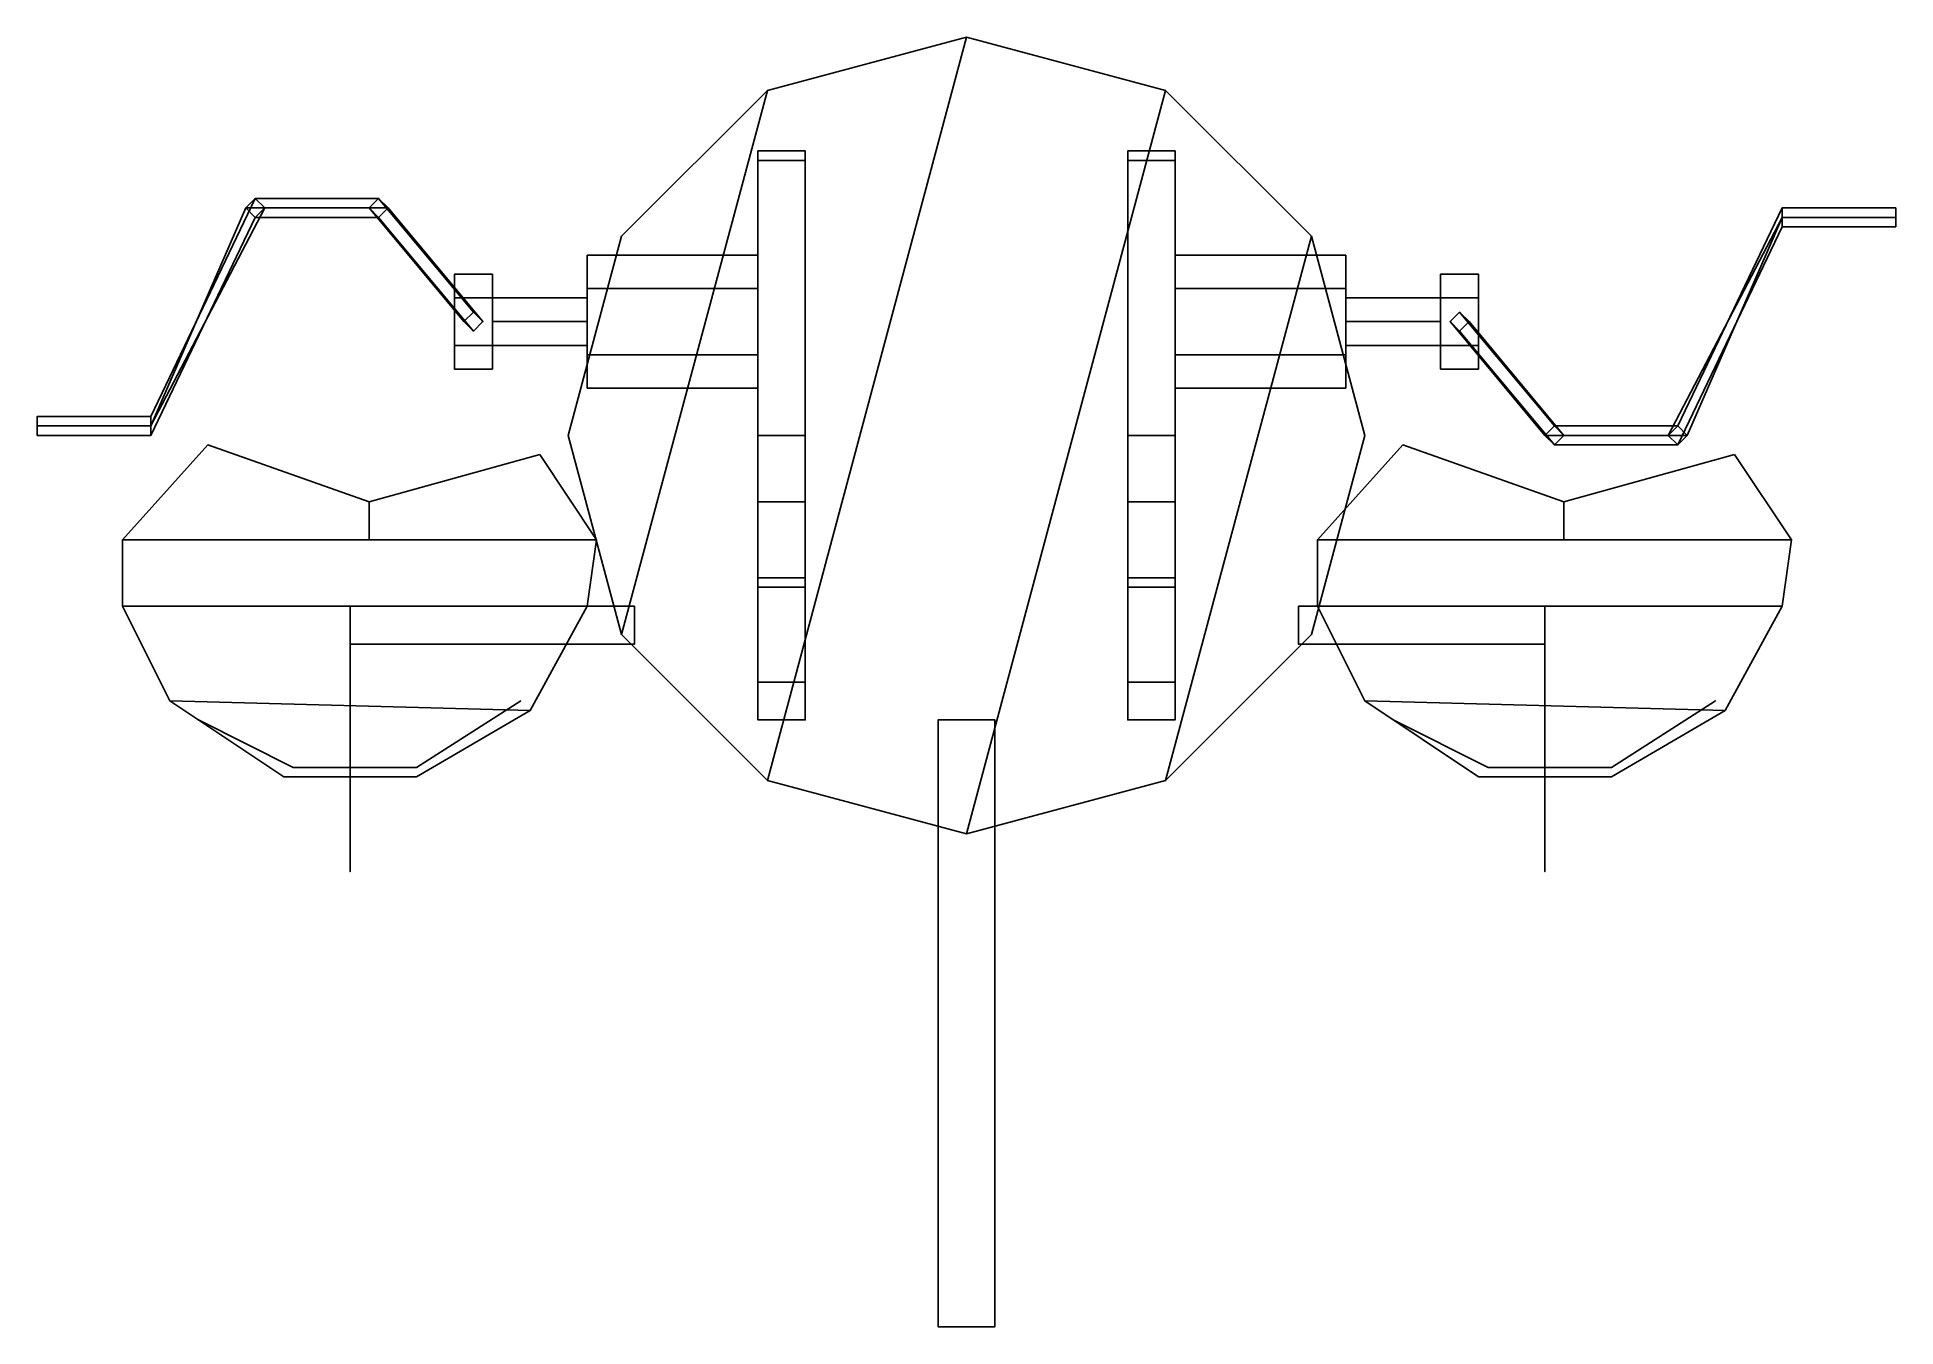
# Model space of a CAD drawing. Extents: x -0.98 to 0.98, y -0.94 to 0.42.
import ezdxf

# ---------------------------------------------------------------- set-up
doc = ezdxf.new("R2010")
doc.units = 0
doc.layers.add('TURRET', color=2, linetype='CONTINUOUS')

msp = doc.modelspace()

# ---------------------------------------------------------------- linework, layer by layer
at = {"layer": 'TURRET'}
for points in [[(-0.21, 0.3637, 0.86), (-0.3637, -0.21, 0.86), (-0.21, -0.3637, 0.86), (0, 0.42, 0.86)], [(-0.21, 0.3637, 0.81), (-0.3637, -0.21, 0.81), (-0.21, -0.3637, 0.81), (0, 0.42, 0.81)], [(0, 0.42, 0.81), (-0.21, 0.3637, 0.81), (-0.21, 0.3637, 0.86), (0, 0.42, 0.86)], [(0, 0.42, 0.86), (-0.21, -0.3637, 0.86), (0, -0.42, 0.86), (0.21, 0.3637, 0.86)], [(0, 0.42, 0.81), (-0.21, -0.3637, 0.81), (0, -0.42, 0.81), (0.21, 0.3637, 0.81)], [(0.21, 0.3637, 0.81), (0, 0.42, 0.81), (0, 0.42, 0.86), (0.21, 0.3637, 0.86)], [(-0.3637, 0.21, 0.86), (-0.42, 0, 0.86), (-0.3637, -0.21, 0.86), (-0.21, 0.3637, 0.86)], [(-0.3637, 0.21, 0.81), (-0.42, 0, 0.81), (-0.3637, -0.21, 0.81), (-0.21, 0.3637, 0.81)], [(-0.21, 0.3637, 0.81), (-0.3637, 0.21, 0.81), (-0.3637, 0.21, 0.86), (-0.21, 0.3637, 0.86)], [(0.21, 0.3637, 0.86), (0, -0.42, 0.86), (0.21, -0.3637, 0.86), (0.3637, 0.21, 0.86)], [(0.21, 0.3637, 0.81), (0, -0.42, 0.81), (0.21, -0.3637, 0.81), (0.3637, 0.21, 0.81)], [(0.3637, 0.21, 0.81), (0.21, 0.3637, 0.81), (0.21, 0.3637, 0.86), (0.3637, 0.21, 0.86)], [(-0.17, 0.3, 0.89), (-0.17, 0.3, 0.86), (-0.22, 0.3, 0.86), (-0.22, 0.3, 0.89)], [(-0.22, 0.3, 0.89), (-0.22, 0.3, 0.86), (-0.22, -0.3, 0.86), (-0.22, -0.3, 0.89)], [(-0.17, 0.3, 1.03), (-0.17, 0.3, 0.89), (-0.22, 0.3, 0.89), (-0.22, 0.3, 1.03)], [(-0.22, 0.3, 1.03), (-0.22, 0.3, 0.89), (-0.22, -0.3, 0.89), (-0.22, -0.07, 1.03)], [(-0.22, 0.3, 1.3), (-0.22, 0.3, 1.03), (-0.22, -0.07, 1.03), (-0.22, -0.07, 1.3)], [(-0.17, 0.3, 1.3), (-0.17, 0.3, 1.03), (-0.22, 0.3, 1.03), (-0.22, 0.3, 1.3)], [(-0.22, 0.29, 1.53), (-0.22, 0.3, 1.3), (-0.22, -0.07, 1.3), (-0.22, 0, 1.53)], [(-0.17, 0.29, 1.53), (-0.17, 0.3, 1.3), (-0.22, 0.3, 1.3), (-0.22, 0.29, 1.53)], [(-0.17, -0.3, 0.86), (-0.17, 0.3, 0.86), (-0.17, 0.3, 0.89), (-0.17, -0.3, 0.89)], [(-0.17, -0.3, 0.89), (-0.17, 0.3, 0.89), (-0.17, 0.3, 1.03), (-0.17, -0.07, 1.03)], [(-0.17, -0.07, 1.03), (-0.17, 0.3, 1.03), (-0.17, 0.3, 1.3), (-0.17, -0.07, 1.3)], [(-0.17, -0.07, 1.3), (-0.17, 0.3, 1.3), (-0.17, 0.29, 1.53), (-0.17, 0, 1.53)], [(0.22, 0.3, 1.3), (0.22, 0.3, 1.03), (0.17, 0.3, 1.03), (0.17, 0.3, 1.3)], [(0.17, 0.3, 1.3), (0.17, 0.3, 1.03), (0.17, -0.07, 1.03), (0.17, -0.07, 1.3)], [(0.22, 0.3, 1.03), (0.22, 0.3, 0.89), (0.17, 0.3, 0.89), (0.17, 0.3, 1.03)], [(0.17, 0.3, 1.03), (0.17, 0.3, 0.89), (0.17, -0.3, 0.89), (0.17, -0.07, 1.03)], [(0.17, 0.3, 0.89), (0.17, 0.3, 0.86), (0.17, -0.3, 0.86), (0.17, -0.3, 0.89)], [(0.22, 0.3, 0.89), (0.22, 0.3, 0.86), (0.17, 0.3, 0.86), (0.17, 0.3, 0.89)], [(0.22, 0.29, 1.53), (0.22, 0.3, 1.3), (0.17, 0.3, 1.3), (0.17, 0.29, 1.53)], [(0.17, 0.29, 1.53), (0.17, 0.3, 1.3), (0.17, -0.07, 1.3), (0.17, 0, 1.53)], [(0.22, -0.07, 1.03), (0.22, 0.3, 1.03), (0.22, 0.3, 1.3), (0.22, -0.07, 1.3)], [(0.22, -0.3, 0.89), (0.22, 0.3, 0.89), (0.22, 0.3, 1.03), (0.22, -0.07, 1.03)], [(0.22, -0.3, 0.86), (0.22, 0.3, 0.86), (0.22, 0.3, 0.89), (0.22, -0.3, 0.89)], [(0.22, -0.07, 1.3), (0.22, 0.3, 1.3), (0.22, 0.29, 1.53), (0.22, 0, 1.53)], [(-0.17, 0, 1.53), (-0.17, 0.29, 1.53), (-0.22, 0.29, 1.53), (-0.22, 0, 1.53)], [(0.22, 0, 1.53), (0.22, 0.29, 1.53), (0.17, 0.29, 1.53), (0.17, 0, 1.53)], [(-0.86, 0.01, 1.5), (-0.86, 0.02, 1.51), (-0.75, 0.25, 1.18), (-0.76, 0.24, 1.17)], [(-0.86, 0.02, 1.51), (-0.86, 0.01, 1.52), (-0.74, 0.24, 1.19), (-0.75, 0.25, 1.18)], [(-0.86, 0, 1.51), (-0.86, 0.01, 1.5), (-0.76, 0.24, 1.17), (-0.75, 0.23, 1.18)], [(-0.86, 0.01, 1.52), (-0.86, 0, 1.51), (-0.75, 0.23, 1.18), (-0.74, 0.24, 1.19)], [(-0.76, 0.24, 1.17), (-0.75, 0.25, 1.18), (-0.62, 0.25, 1.18), (-0.61, 0.24, 1.17)], [(-0.75, 0.23, 1.18), (-0.76, 0.24, 1.17), (-0.61, 0.24, 1.17), (-0.62, 0.23, 1.18)], [(-0.75, 0.25, 1.18), (-0.74, 0.24, 1.19), (-0.63, 0.24, 1.19), (-0.62, 0.25, 1.18)], [(-0.74, 0.24, 1.19), (-0.75, 0.23, 1.18), (-0.62, 0.23, 1.18), (-0.63, 0.24, 1.19)], [(-0.53, 0.12, 1.33), (-0.52, 0.13, 1.33), (-0.62, 0.25, 1.18), (-0.63, 0.24, 1.19)], [(-0.52, 0.11, 1.33), (-0.53, 0.12, 1.33), (-0.63, 0.24, 1.19), (-0.62, 0.23, 1.18)], [(-0.52, 0.13, 1.33), (-0.51, 0.12, 1.33), (-0.61, 0.24, 1.17), (-0.62, 0.25, 1.18)], [(-0.51, 0.12, 1.33), (-0.52, 0.11, 1.33), (-0.62, 0.23, 1.18), (-0.61, 0.24, 1.17)], [(0.86, 0.23, 1.62), (0.86, 0.24, 1.61), (0.75, 0.01, 1.28), (0.74, 0, 1.29)], [(0.86, 0.24, 1.61), (0.86, 0.23, 1.6), (0.76, 0, 1.27), (0.75, 0.01, 1.28)], [(0.98, 0.23, 1.62), (0.98, 0.24, 1.61), (0.86, 0.24, 1.61), (0.86, 0.23, 1.62)], [(0.98, 0.24, 1.61), (0.98, 0.23, 1.6), (0.86, 0.23, 1.6), (0.86, 0.24, 1.61)], [(0.98, 0.22, 1.61), (0.98, 0.23, 1.6), (0.98, 0.24, 1.61), (0.98, 0.23, 1.62)], [(0.86, 0.22, 1.61), (0.86, 0.23, 1.62), (0.74, 0, 1.29), (0.75, -0.01, 1.28)], [(0.86, 0.23, 1.6), (0.86, 0.22, 1.61), (0.75, -0.01, 1.28), (0.76, 0, 1.27)], [(0.98, 0.22, 1.61), (0.98, 0.23, 1.62), (0.86, 0.23, 1.62), (0.86, 0.22, 1.61)], [(0.98, 0.23, 1.6), (0.98, 0.22, 1.61), (0.86, 0.22, 1.61), (0.86, 0.23, 1.6)], [(-0.3637, 0.21, 0.81), (-0.42, 0, 0.81), (-0.42, 0, 0.86), (-0.3637, 0.21, 0.86)], [(0.3637, 0.21, 0.86), (0.21, -0.3637, 0.86), (0.3637, -0.21, 0.86), (0.42, 0, 0.86)], [(0.3637, 0.21, 0.81), (0.21, -0.3637, 0.81), (0.3637, -0.21, 0.81), (0.42, 0, 0.81)], [(0.42, 0, 0.81), (0.3637, 0.21, 0.81), (0.3637, 0.21, 0.86), (0.42, 0, 0.86)], [(-0.4, 0.085, 1.4306), (-0.4, 0.155, 1.4306), (-0.4, 0.19, 1.37), (-0.4, 0.05, 1.37)], [(-0.22, 0.155, 1.4306), (-0.22, 0.19, 1.37), (-0.4, 0.19, 1.37), (-0.4, 0.155, 1.4306)], [(-0.4, 0.05, 1.37), (-0.4, 0.19, 1.37), (-0.4, 0.155, 1.3094), (-0.4, 0.085, 1.3094)], [(-0.22, 0.19, 1.37), (-0.22, 0.155, 1.3094), (-0.4, 0.155, 1.3094), (-0.4, 0.19, 1.37)], [(0.22, 0.19, 1.47), (0.22, 0.155, 1.5306), (0.4, 0.155, 1.5306), (0.4, 0.19, 1.47)], [(0.22, 0.155, 1.4094), (0.22, 0.19, 1.47), (0.4, 0.19, 1.47), (0.4, 0.155, 1.4094)], [(0.4, 0.155, 1.5306), (0.4, 0.085, 1.5306), (0.4, 0.05, 1.47), (0.4, 0.19, 1.47)], [(0.4, 0.19, 1.47), (0.4, 0.05, 1.47), (0.4, 0.085, 1.4094), (0.4, 0.155, 1.4094)], [(-0.54, 0.095, 1.4133), (-0.54, 0.145, 1.4133), (-0.54, 0.17, 1.37), (-0.54, 0.07, 1.37)], [(-0.5, 0.145, 1.4133), (-0.5, 0.17, 1.37), (-0.54, 0.17, 1.37), (-0.54, 0.145, 1.4133)], [(-0.54, 0.07, 1.37), (-0.54, 0.17, 1.37), (-0.54, 0.145, 1.3267), (-0.54, 0.095, 1.3267)], [(-0.5, 0.17, 1.37), (-0.5, 0.145, 1.3267), (-0.54, 0.145, 1.3267), (-0.54, 0.17, 1.37)], [(-0.5, 0.07, 1.37), (-0.5, 0.17, 1.37), (-0.5, 0.145, 1.4133), (-0.5, 0.095, 1.4133)], [(-0.5, 0.095, 1.3267), (-0.5, 0.145, 1.3267), (-0.5, 0.17, 1.37), (-0.5, 0.07, 1.37)], [(0.5, 0.17, 1.47), (0.5, 0.145, 1.5133), (0.54, 0.145, 1.5133), (0.54, 0.17, 1.47)], [(0.5, 0.145, 1.4267), (0.5, 0.17, 1.47), (0.54, 0.17, 1.47), (0.54, 0.145, 1.4267)], [(0.5, 0.17, 1.47), (0.5, 0.07, 1.47), (0.5, 0.095, 1.5133), (0.5, 0.145, 1.5133)], [(0.5, 0.145, 1.4267), (0.5, 0.095, 1.4267), (0.5, 0.07, 1.47), (0.5, 0.17, 1.47)], [(0.54, 0.145, 1.5133), (0.54, 0.095, 1.5133), (0.54, 0.07, 1.47), (0.54, 0.17, 1.47)], [(0.54, 0.17, 1.47), (0.54, 0.07, 1.47), (0.54, 0.095, 1.4267), (0.54, 0.145, 1.4267)], [(-0.5, 0.145, 1.3267), (-0.5, 0.095, 1.3267), (-0.54, 0.095, 1.3267), (-0.54, 0.145, 1.3267)], [(-0.5, 0.095, 1.4133), (-0.5, 0.145, 1.4133), (-0.54, 0.145, 1.4133), (-0.54, 0.095, 1.4133)], [(-0.4, 0.145, 1.37), (-0.4, 0.12, 1.345), (-0.5, 0.12, 1.345), (-0.5, 0.145, 1.37)], [(-0.4, 0.12, 1.395), (-0.4, 0.145, 1.37), (-0.5, 0.145, 1.37), (-0.5, 0.12, 1.395)], [(-0.22, 0.155, 1.3094), (-0.22, 0.085, 1.3094), (-0.4, 0.085, 1.3094), (-0.4, 0.155, 1.3094)], [(-0.22, 0.085, 1.4306), (-0.22, 0.155, 1.4306), (-0.4, 0.155, 1.4306), (-0.4, 0.085, 1.4306)], [(0.22, 0.155, 1.5306), (0.22, 0.085, 1.5306), (0.4, 0.085, 1.5306), (0.4, 0.155, 1.5306)], [(0.22, 0.085, 1.4094), (0.22, 0.155, 1.4094), (0.4, 0.155, 1.4094), (0.4, 0.085, 1.4094)], [(0.4, 0.145, 1.47), (0.4, 0.12, 1.495), (0.5, 0.12, 1.495), (0.5, 0.145, 1.47)], [(0.4, 0.12, 1.445), (0.4, 0.145, 1.47), (0.5, 0.145, 1.47), (0.5, 0.12, 1.445)], [(0.5, 0.145, 1.5133), (0.5, 0.095, 1.5133), (0.54, 0.095, 1.5133), (0.54, 0.145, 1.5133)], [(0.5, 0.095, 1.4267), (0.5, 0.145, 1.4267), (0.54, 0.145, 1.4267), (0.54, 0.095, 1.4267)], [(-0.4, 0.12, 1.345), (-0.4, 0.095, 1.37), (-0.5, 0.095, 1.37), (-0.5, 0.12, 1.345)], [(-0.4, 0.095, 1.37), (-0.4, 0.12, 1.395), (-0.5, 0.12, 1.395), (-0.5, 0.095, 1.37)], [(0.4, 0.12, 1.495), (0.4, 0.095, 1.47), (0.5, 0.095, 1.47), (0.5, 0.12, 1.495)], [(0.4, 0.095, 1.47), (0.4, 0.12, 1.445), (0.5, 0.12, 1.445), (0.5, 0.095, 1.47)], [(0.51, 0.12, 1.43), (0.52, 0.13, 1.43), (0.62, 0.01, 1.28), (0.61, 0, 1.27)], [(0.52, 0.11, 1.43), (0.51, 0.12, 1.43), (0.61, 0, 1.27), (0.62, -0.01, 1.28)], [(0.52, 0.13, 1.43), (0.53, 0.12, 1.43), (0.63, 0, 1.29), (0.62, 0.01, 1.28)], [(0.53, 0.12, 1.43), (0.52, 0.11, 1.43), (0.62, -0.01, 1.28), (0.63, 0, 1.29)], [(-0.5, 0.07, 1.37), (-0.5, 0.095, 1.4133), (-0.54, 0.095, 1.4133), (-0.54, 0.07, 1.37)], [(-0.5, 0.095, 1.3267), (-0.5, 0.07, 1.37), (-0.54, 0.07, 1.37), (-0.54, 0.095, 1.3267)], [(-0.22, 0.05, 1.37), (-0.22, 0.085, 1.4306), (-0.4, 0.085, 1.4306), (-0.4, 0.05, 1.37)], [(-0.22, 0.085, 1.3094), (-0.22, 0.05, 1.37), (-0.4, 0.05, 1.37), (-0.4, 0.085, 1.3094)], [(0.22, 0.085, 1.5306), (0.22, 0.05, 1.47), (0.4, 0.05, 1.47), (0.4, 0.085, 1.5306)], [(0.22, 0.05, 1.47), (0.22, 0.085, 1.4094), (0.4, 0.085, 1.4094), (0.4, 0.05, 1.47)], [(0.5, 0.095, 1.5133), (0.5, 0.07, 1.47), (0.54, 0.07, 1.47), (0.54, 0.095, 1.5133)], [(0.5, 0.07, 1.47), (0.5, 0.095, 1.4267), (0.54, 0.095, 1.4267), (0.54, 0.07, 1.47)], [(-0.98, 0.02, 1.51), (-0.98, 0.01, 1.5), (-0.98, 0, 1.51), (-0.98, 0.01, 1.52)], [(-0.98, 0.01, 1.5), (-0.98, 0.02, 1.51), (-0.86, 0.02, 1.51), (-0.86, 0.01, 1.5)], [(-0.98, 0.02, 1.51), (-0.98, 0.01, 1.52), (-0.86, 0.01, 1.52), (-0.86, 0.02, 1.51)], [(-0.98, 0, 1.51), (-0.98, 0.01, 1.5), (-0.86, 0.01, 1.5), (-0.86, 0, 1.51)], [(-0.98, 0.01, 1.52), (-0.98, 0, 1.51), (-0.86, 0, 1.51), (-0.86, 0.01, 1.52)], [(-0.42, 0, 0.81), (-0.3637, -0.21, 0.81), (-0.3637, -0.21, 0.86), (-0.42, 0, 0.86)], [(-0.22, 0, 1.53), (-0.22, -0.07, 1.3), (-0.22, -0.3, 1.6), (-0.22, -0.15, 1.64)], [(-0.17, -0.15, 1.64), (-0.17, 0, 1.53), (-0.22, 0, 1.53), (-0.22, -0.15, 1.64)], [(-0.17, -0.3, 1.6), (-0.17, -0.07, 1.3), (-0.17, 0, 1.53), (-0.17, -0.15, 1.64)], [(0.17, 0, 1.53), (0.17, -0.07, 1.3), (0.17, -0.3, 1.6), (0.17, -0.15, 1.64)], [(0.22, -0.15, 1.64), (0.22, 0, 1.53), (0.17, 0, 1.53), (0.17, -0.15, 1.64)], [(0.22, -0.3, 1.6), (0.22, -0.07, 1.3), (0.22, 0, 1.53), (0.22, -0.15, 1.64)], [(0.75, 0.01, 1.28), (0.76, 0, 1.27), (0.61, 0, 1.27), (0.62, 0.01, 1.28)], [(0.74, 0, 1.29), (0.75, 0.01, 1.28), (0.62, 0.01, 1.28), (0.63, 0, 1.29)], [(-0.63, -0.07, 1.07), (-0.8, -0.01, 1.07), (-0.89, -0.11, 1.07), (-0.63, -0.11, 1.07)], [(0.3637, -0.21, 0.81), (0.42, 0, 0.81), (0.42, 0, 0.86), (0.3637, -0.21, 0.86)], [(0.63, -0.07, 1.07), (0.46, -0.01, 1.07), (0.37, -0.11, 1.07), (0.63, -0.11, 1.07)], [(0.76, 0, 1.27), (0.75, -0.01, 1.28), (0.62, -0.01, 1.28), (0.61, 0, 1.27)], [(0.75, -0.01, 1.28), (0.74, 0, 1.29), (0.63, 0, 1.29), (0.62, -0.01, 1.28)], [(-0.45, -0.02, 1.07), (-0.63, -0.07, 1.07), (-0.63, -0.11, 1.07), (-0.39, -0.11, 1.07)], [(0.81, -0.02, 1.07), (0.63, -0.07, 1.07), (0.63, -0.11, 1.07), (0.87, -0.11, 1.07)], [(-0.22, -0.07, 1.03), (-0.22, -0.3, 0.89), (-0.17, -0.3, 0.89), (-0.17, -0.07, 1.03)], [(-0.22, -0.07, 1.3), (-0.22, -0.07, 1.03), (-0.17, -0.07, 1.03), (-0.17, -0.07, 1.3)], [(-0.22, -0.3, 1.6), (-0.22, -0.07, 1.3), (-0.17, -0.07, 1.3), (-0.17, -0.3, 1.6)], [(0.17, -0.07, 1.3), (0.17, -0.07, 1.03), (0.22, -0.07, 1.03), (0.22, -0.07, 1.3)], [(0.17, -0.07, 1.03), (0.17, -0.3, 0.89), (0.22, -0.3, 0.89), (0.22, -0.07, 1.03)], [(0.17, -0.3, 1.6), (0.17, -0.07, 1.3), (0.22, -0.07, 1.3), (0.22, -0.3, 1.6)], [(-0.39, -0.11, 1.07), (-0.89, -0.11, 1.07), (-0.89, -0.18, 1.07), (-0.4, -0.18, 1.07)], [(0.87, -0.11, 1.07), (0.37, -0.11, 1.07), (0.37, -0.18, 1.07), (0.86, -0.18, 1.07)], [(-0.22, -0.15, 1.64), (-0.22, -0.3, 1.6), (-0.22, -0.26, 1.7), (-0.22, -0.16, 1.7)], [(-0.17, -0.16, 1.7), (-0.17, -0.15, 1.64), (-0.22, -0.15, 1.64), (-0.22, -0.16, 1.7)], [(-0.17, -0.26, 1.7), (-0.17, -0.3, 1.6), (-0.17, -0.15, 1.64), (-0.17, -0.16, 1.7)], [(0.22, -0.16, 1.7), (0.22, -0.15, 1.64), (0.17, -0.15, 1.64), (0.17, -0.16, 1.7)], [(0.17, -0.15, 1.64), (0.17, -0.3, 1.6), (0.17, -0.26, 1.7), (0.17, -0.16, 1.7)], [(0.22, -0.26, 1.7), (0.22, -0.3, 1.6), (0.22, -0.15, 1.64), (0.22, -0.16, 1.7)], [(-0.22, -0.16, 1.7), (-0.22, -0.26, 1.7), (-0.17, -0.26, 1.7), (-0.17, -0.16, 1.7)], [(0.17, -0.16, 1.7), (0.17, -0.26, 1.7), (0.22, -0.26, 1.7), (0.22, -0.16, 1.7)], [(-0.4, -0.18, 1.07), (-0.89, -0.18, 1.07), (-0.84, -0.28, 1.07), (-0.46, -0.29, 1.07)], [(-0.65, -0.18, 1.04), (-0.65, -0.36, 1.04), (-0.65, -0.36, 1.07), (-0.65, -0.18, 1.07)], [(-0.35, -0.18, 0.86), (-0.35, -0.22, 0.86), (-0.65, -0.22, 1.04), (-0.65, -0.18, 1.04)], [(0.35, -0.18, 0.86), (0.35, -0.22, 0.86), (0.61, -0.22, 1.04), (0.61, -0.18, 1.04)], [(0.86, -0.18, 1.07), (0.37, -0.18, 1.07), (0.42, -0.28, 1.07), (0.8, -0.29, 1.07)], [(0.61, -0.18, 1.04), (0.61, -0.36, 1.04), (0.61, -0.36, 1.07), (0.61, -0.18, 1.07)], [(-0.3637, -0.21, 0.81), (-0.21, -0.3637, 0.81), (-0.21, -0.3637, 0.86), (-0.3637, -0.21, 0.86)], [(0.21, -0.3637, 0.81), (0.3637, -0.21, 0.81), (0.3637, -0.21, 0.86), (0.21, -0.3637, 0.86)], [(-0.22, -0.26, 1.7), (-0.22, -0.3, 1.6), (-0.17, -0.3, 1.6), (-0.17, -0.26, 1.7)], [(0.17, -0.26, 1.7), (0.17, -0.3, 1.6), (0.22, -0.3, 1.6), (0.22, -0.26, 1.7)], [(-0.46, -0.29, 1.07), (-0.84, -0.28, 1.07), (-0.72, -0.36, 1.07), (-0.58, -0.36, 1.07)], [(-0.47, -0.28, 1.34), (-0.47, -0.28, 1.46), (-0.58, -0.35, 1.46), (-0.58, -0.35, 1.34)], [(0.8, -0.29, 1.07), (0.42, -0.28, 1.07), (0.54, -0.36, 1.07), (0.68, -0.36, 1.07)], [(0.79, -0.28, 1.34), (0.79, -0.28, 1.46), (0.68, -0.35, 1.46), (0.68, -0.35, 1.34)], [(-0.71, -0.35, 1.34), (-0.71, -0.35, 1.46), (-0.81, -0.3, 1.46), (-0.81, -0.3, 1.34)], [(-0.22, -0.3, 0.89), (-0.22, -0.3, 0.86), (-0.17, -0.3, 0.86), (-0.17, -0.3, 0.89)], [(-0.03, -0.3, 0.88), (-0.03, -0.3, 0.82), (-0.03, -0.94, 0.82), (-0.03, -0.94, 0.88)], [(0.03, -0.94, 0.88), (0.03, -0.3, 0.88), (-0.03, -0.3, 0.88), (-0.03, -0.94, 0.88)], [(-0.03, -0.94, 0.82), (-0.03, -0.3, 0.82), (0.03, -0.3, 0.82), (0.03, -0.94, 0.82)], [(0.03, -0.94, 0.82), (0.03, -0.3, 0.82), (0.03, -0.3, 0.88), (0.03, -0.94, 0.88)], [(0.17, -0.3, 0.89), (0.17, -0.3, 0.86), (0.22, -0.3, 0.86), (0.22, -0.3, 0.89)], [(0.55, -0.35, 1.34), (0.55, -0.35, 1.46), (0.45, -0.3, 1.46), (0.45, -0.3, 1.34)], [(-0.58, -0.35, 1.34), (-0.58, -0.35, 1.46), (-0.71, -0.35, 1.46), (-0.71, -0.35, 1.34)], [(-0.65, -0.46, 1.15), (-0.65, -0.35, 1.37), (-0.65, -0.35, 1.34), (-0.65, -0.44, 1.15)], [(0.68, -0.35, 1.34), (0.68, -0.35, 1.46), (0.55, -0.35, 1.46), (0.55, -0.35, 1.34)], [(0.61, -0.46, 1.15), (0.61, -0.35, 1.37), (0.61, -0.35, 1.34), (0.61, -0.44, 1.15)], [(-0.65, -0.36, 1.04), (-0.65, -0.46, 1.15), (-0.65, -0.44, 1.15), (-0.65, -0.36, 1.07)], [(-0.21, -0.3637, 0.81), (0, -0.42, 0.81), (0, -0.42, 0.86), (-0.21, -0.3637, 0.86)], [(0, -0.42, 0.81), (0.21, -0.3637, 0.81), (0.21, -0.3637, 0.86), (0, -0.42, 0.86)], [(0.61, -0.36, 1.04), (0.61, -0.46, 1.15), (0.61, -0.44, 1.15), (0.61, -0.36, 1.07)], [(-0.03, -0.94, 0.88), (-0.03, -0.94, 0.82), (0.03, -0.94, 0.82), (0.03, -0.94, 0.88)]]:
    msp.add_3dface(points, dxfattribs=at)

doc.saveas('drawing.dxf')
